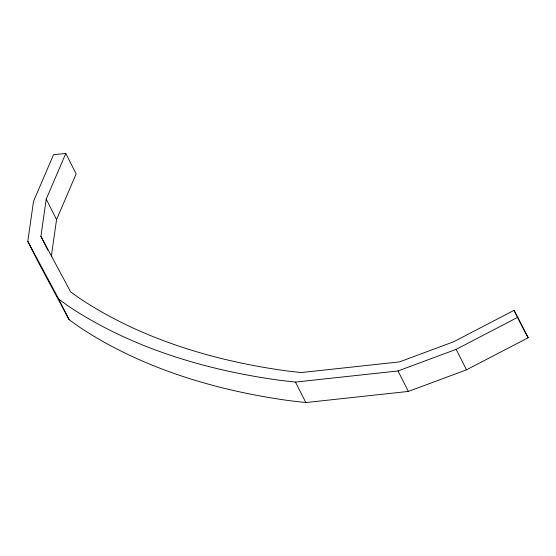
<?xml version="1.0" encoding="UTF-8"?>
<svg xmlns="http://www.w3.org/2000/svg" width="556" height="556" viewBox="0 0 556 556"><rect width="100%" height="100%" fill="white"/><g stroke="black" fill="none" stroke-linecap="round" stroke-linejoin="round"><path stroke-width="0.83" d="M65.796 153.442L46.217 199.131L40.908 236.376L70.654 291.907L79.661 298.363A850.465 481.711 -26.8 0 0 287.056 370.963L301.095 372.569L399.493 361.893L453.675 341.759L514.043 310.345L528.2 337.721L466.491 369.83L408.354 391.431L305.828 402.558L290.044 400.751A864.385 489.593 -26.8 0 1 79.265 326.963L69.139 319.707L38.142 261.841L27.8 241.373L33.499 201.418L53.515 154.707L65.796 153.442L76.137 173.917L56.559 219.606L51.367 256.003M27.8 241.373L58.797 299.232L68.923 306.495A864.385 489.593 -26.8 0 0 279.703 380.276L295.486 382.083L398.013 370.963L456.149 349.356L517.858 317.247M524.767 331.508L528.2 337.721M514.043 310.345L524.384 330.82M456.149 349.356L466.491 369.83M398.013 370.963L408.354 391.431M295.486 382.083L305.828 402.558M46.217 199.131L56.559 219.606M40.908 236.376L47.802 250.026M58.797 299.232L69.139 319.707"/></g></svg>
